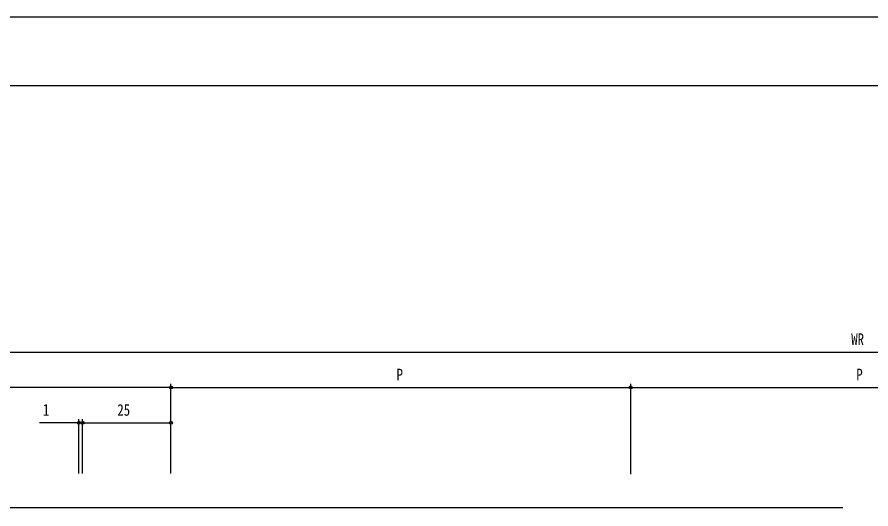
# Model space of a CAD drawing. Units: millimetres, scale not verified. Extents: x -420 to 420, y -297 to 297.
# Drawn here: x -256.5 to -15.1, y 157.8 to 297 of the extents above; entities that cross this region are included whole.
import ezdxf
from ezdxf.enums import TextEntityAlignment as Align

# ---------------------------------------------------------------- set-up
doc = ezdxf.new("R2010")
doc.units = ezdxf.units.MM
doc.header["$LTSCALE"] = 2
for name, color, linetype in [('0-3_YKK_12', 2, 'Continuous'), ('0-5_YKK_D', 6, 'Continuous'), ('0-6_YKK_ZWAK', 7, 'Continuous')]:
    doc.layers.add(name, color=color, linetype=linetype)
doc.styles.add('ＭＳ ゴシック', font='')
doc.styles.get('ＭＳ ゴシック').set_extended_font_data('MS Gothic')

msp = doc.modelspace()

# ---------------------------------------------------------------- linework, layer by layer
at = {"layer": '0-3_YKK_12'}
msp.add_line((-343.025, 158.166), (-23.025, 158.166), dxfattribs=at)
at = {"layer": '0-5_YKK_D'}
for p, q in [((-358.025, 202.166), (321.975, 202.166)), ((-213.025, 167.794), (-213.025, 193.166)), ((-213.025, 167.794), (-213.025, 193.166)), ((-83.025, 167.654), (-83.025, 193.166)), ((-83.025, 167.654), (-83.025, 193.166)), ((-213.025, 192.166), (-343.025, 192.166)), ((-213.025, 192.166), (-83.025, 192.166)), ((-83.025, 192.166), (46.975, 192.166)), ((-239.025, 182.166), (-250.225, 182.166)), ((-239.025, 167.794), (-239.025, 183.166)), ((-238.025, 182.166), (-239.025, 182.166)), ((-238.025, 167.794), (-238.025, 183.166)), ((-238.025, 167.794), (-238.025, 183.166)), ((-238.025, 182.166), (-236.325, 182.166)), ((-238.025, 182.166), (-213.025, 182.166))]:
    msp.add_line(p, q, dxfattribs=at)
for centre in [(-213.025, 192.166), (-213.025, 192.166), (-83.025, 192.166), (-83.025, 192.166), (-239.025, 182.166), (-238.025, 182.166), (-238.025, 182.166), (-213.025, 182.166)]:
    msp.add_circle(centre, 0.425, dxfattribs=at)
at = {"layer": '0-6_YKK_ZWAK'}
msp.add_line((389.502, 277.5), (-390.498, 277.5), dxfattribs=at)
msp.add_lwpolyline([(-420.5, -297), (420.5, -297), (420.5, 297), (-420.5, 297)], close=True, dxfattribs=at)

# ---------------------------------------------------------------- texts
at = {"layer": '0-5_YKK_D', "style": 'ＭＳ ゴシック', "width": 0.8}
for s, p in [('WR', (-20.665, 203.166)), ('P', (-149.225, 193.166)), ('P', (-19.225, 193.166)), ('1', (-249.225, 183.166)), ('25', (-228.165, 183.166))]:
    msp.add_text(s, height=3.299, dxfattribs=at).set_placement(p, align=Align.BOTTOM_LEFT)

doc.saveas('drawing.dxf')
